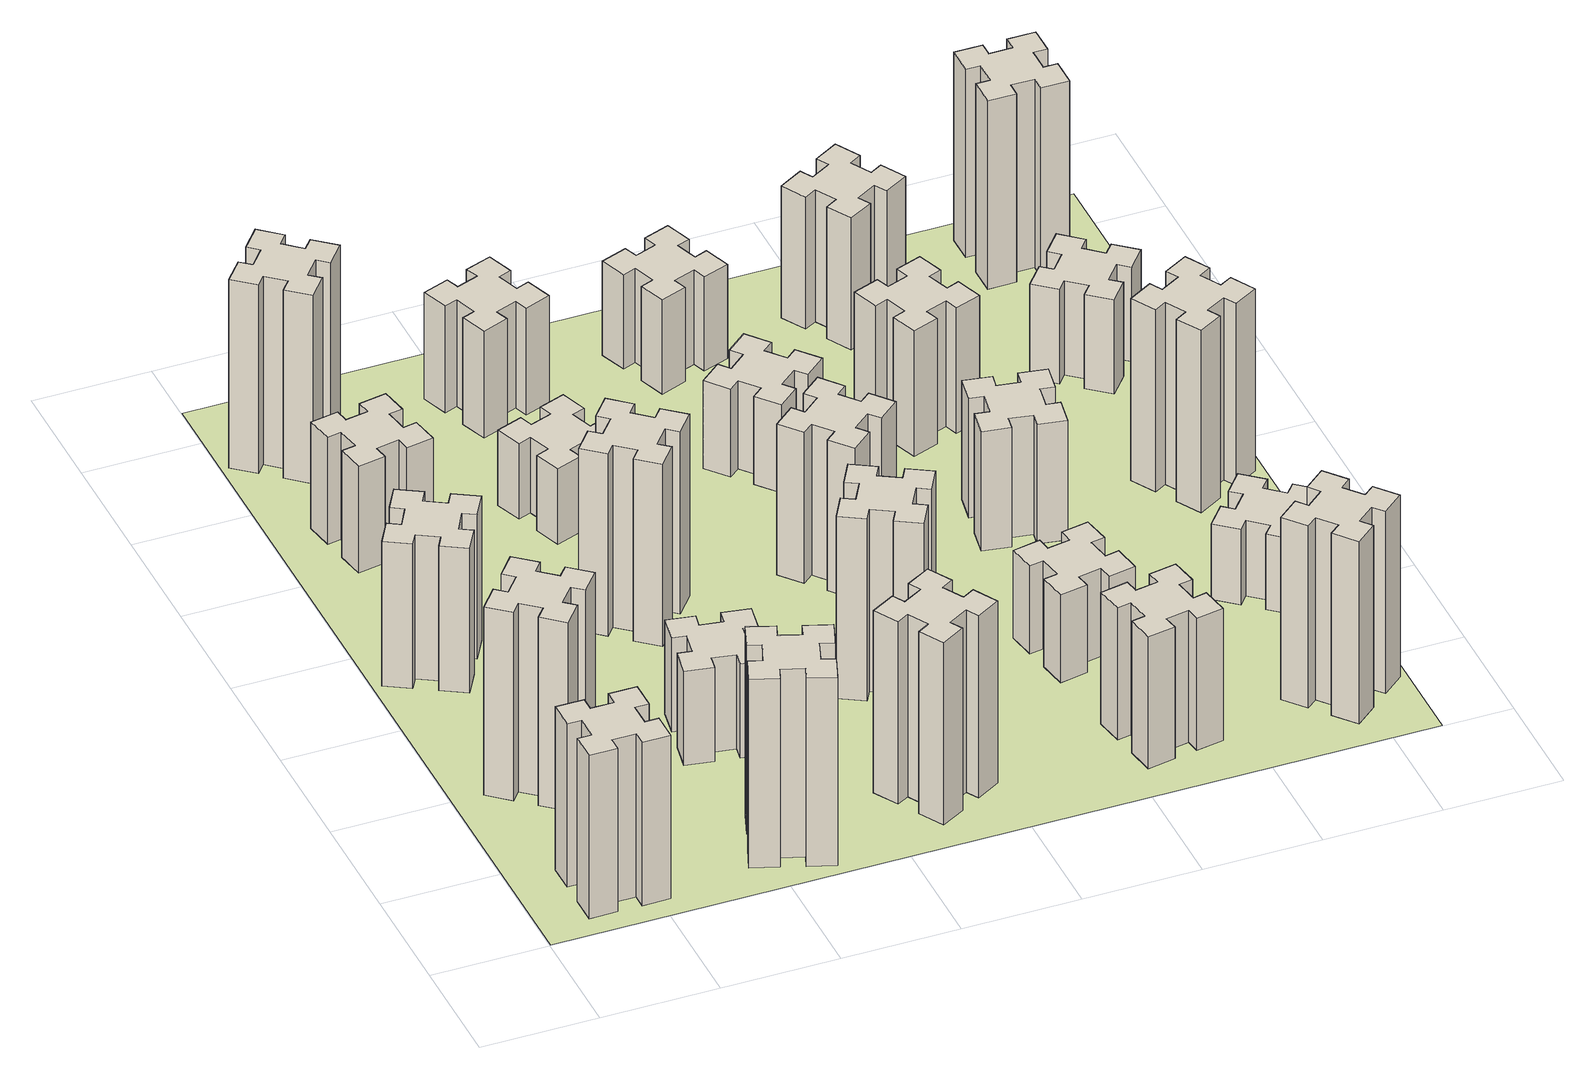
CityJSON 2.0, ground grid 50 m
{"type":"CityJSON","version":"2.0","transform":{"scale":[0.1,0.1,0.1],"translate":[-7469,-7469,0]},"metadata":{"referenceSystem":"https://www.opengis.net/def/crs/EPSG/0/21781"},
"CityObjects":{
"building1":{"type":"Building","attributes":{"class":"1000","function":"1000","usage":"1000","yearOfConstruction":2016,"roofType":"1000","measuredHeight":78,"storeysAboveGround":30,"storeysBelowGround":0},"geometry":[{"type":"Solid","lod":"1","boundaries":[[[[0,1,2,3,4,5,6,7,8,9,10,11,12,13,14,15,16,17,18,19]],[[17,16,20,21]],[[16,15,22,20]],[[15,14,23,22]],[[14,13,24,23]],[[13,12,25,24]],[[12,11,26,25]],[[11,10,27,26]],[[10,9,28,27]],[[9,8,29,28]],[[8,7,30,29]],[[7,6,31,30]],[[6,5,32,31]],[[5,4,33,32]],[[4,3,34,33]],[[3,2,35,34]],[[2,1,36,35]],[[1,0,37,36]],[[0,19,38,37]],[[19,18,39,38]],[[18,17,21,39]],[[24,25,26,27,28,29,30,31,32,33,34,35,36,37,38,39,21,20,22,23]]]]}]},
"building2":{"type":"Building","attributes":{"class":"1000","function":"1000","usage":"1000","yearOfConstruction":2016,"roofType":"1000","measuredHeight":90,"storeysAboveGround":30,"storeysBelowGround":0},"geometry":[{"type":"Solid","lod":"1","boundaries":[[[[40,41,42,43,44,45,46,47,48,49,50,51,52,53,54,55,56,57,58,59]],[[57,56,60,61]],[[56,55,62,60]],[[55,54,63,62]],[[54,53,64,63]],[[53,52,65,64]],[[52,51,66,65]],[[51,50,67,66]],[[50,49,68,67]],[[49,48,69,68]],[[48,47,70,69]],[[47,46,71,70]],[[46,45,72,71]],[[45,44,73,72]],[[44,43,74,73]],[[43,42,75,74]],[[42,41,76,75]],[[41,40,77,76]],[[40,59,78,77]],[[59,58,79,78]],[[58,57,61,79]],[[64,65,66,67,68,69,70,71,72,73,74,75,76,77,78,79,61,60,62,63]]]]}]},
"building3":{"type":"Building","attributes":{"class":"1000","function":"1000","usage":"1000","yearOfConstruction":2016,"roofType":"1000","measuredHeight":69,"storeysAboveGround":30,"storeysBelowGround":0},"geometry":[{"type":"Solid","lod":"1","boundaries":[[[[80,81,82,83,84,85,86,87,88,89,90,91,92,93,94,95,96,97,98,99]],[[97,96,100,101]],[[96,95,102,100]],[[95,94,103,102]],[[94,93,104,103]],[[93,92,105,104]],[[92,91,106,105]],[[91,90,107,106]],[[90,89,108,107]],[[89,88,109,108]],[[88,87,110,109]],[[87,86,111,110]],[[86,85,112,111]],[[85,84,113,112]],[[84,83,114,113]],[[83,82,115,114]],[[82,81,116,115]],[[81,80,117,116]],[[80,99,118,117]],[[99,98,119,118]],[[98,97,101,119]],[[104,105,106,107,108,109,110,111,112,113,114,115,116,117,118,119,101,100,102,103]]]]}]},
"building4":{"type":"Building","attributes":{"class":"1000","function":"1000","usage":"1000","yearOfConstruction":2016,"roofType":"1000","measuredHeight":51,"storeysAboveGround":30,"storeysBelowGround":0},"geometry":[{"type":"Solid","lod":"1","boundaries":[[[[120,121,122,123,124,125,126,127,128,129,130,131,132,133,134,135,136,137,138,139]],[[137,136,140,141]],[[136,135,142,140]],[[135,134,143,142]],[[134,133,144,143]],[[133,132,145,144]],[[132,131,146,145]],[[131,130,147,146]],[[130,129,148,147]],[[129,128,149,148]],[[128,127,150,149]],[[127,126,151,150]],[[126,125,152,151]],[[125,124,153,152]],[[124,123,154,153]],[[123,122,155,154]],[[122,121,156,155]],[[121,120,157,156]],[[120,139,158,157]],[[139,138,159,158]],[[138,137,141,159]],[[144,145,146,147,148,149,150,151,152,153,154,155,156,157,158,159,141,140,142,143]]]]}]},
"building5":{"type":"Building","attributes":{"class":"1000","function":"1000","usage":"1000","yearOfConstruction":2016,"roofType":"1000","measuredHeight":90,"storeysAboveGround":30,"storeysBelowGround":0},"geometry":[{"type":"Solid","lod":"1","boundaries":[[[[160,161,162,163,164,165,166,167,168,169,170,171,172,173,174,175,176,177,178,179]],[[177,176,180,181]],[[176,175,182,180]],[[175,174,183,182]],[[174,173,184,183]],[[173,172,185,184]],[[172,171,186,185]],[[171,170,187,186]],[[170,169,188,187]],[[169,168,189,188]],[[168,167,190,189]],[[167,166,191,190]],[[166,165,192,191]],[[165,164,193,192]],[[164,163,194,193]],[[163,162,195,194]],[[162,161,196,195]],[[161,160,197,196]],[[160,179,198,197]],[[179,178,199,198]],[[178,177,181,199]],[[184,185,186,187,188,189,190,191,192,193,194,195,196,197,198,199,181,180,182,183]]]]}]},
"building6":{"type":"Building","attributes":{"class":"1000","function":"1000","usage":"1000","yearOfConstruction":2016,"roofType":"1000","measuredHeight":90,"storeysAboveGround":30,"storeysBelowGround":0},"geometry":[{"type":"Solid","lod":"1","boundaries":[[[[200,201,202,203,204,205,206,207,208,209,210,211,212,213,214,215,216,217,218,219]],[[217,216,220,221]],[[216,215,222,220]],[[215,214,223,222]],[[214,213,224,223]],[[213,212,225,224]],[[212,211,226,225]],[[211,210,227,226]],[[210,209,228,227]],[[209,208,229,228]],[[208,207,230,229]],[[207,206,231,230]],[[206,205,232,231]],[[205,204,233,232]],[[204,203,234,233]],[[203,202,235,234]],[[202,201,236,235]],[[201,200,237,236]],[[200,219,238,237]],[[219,218,239,238]],[[218,217,221,239]],[[224,225,226,227,228,229,230,231,232,233,234,235,236,237,238,239,221,220,222,223]]]]}]},
"building7":{"type":"Building","attributes":{"class":"1000","function":"1000","usage":"1000","yearOfConstruction":2016,"roofType":"1000","measuredHeight":45,"storeysAboveGround":30,"storeysBelowGround":0},"geometry":[{"type":"Solid","lod":"1","boundaries":[[[[240,241,242,243,244,245,246,247,248,249,250,251,252,253,254,255,256,257,258,259]],[[257,256,260,261]],[[256,255,262,260]],[[255,254,263,262]],[[254,253,264,263]],[[253,252,265,264]],[[252,251,266,265]],[[251,250,267,266]],[[250,249,268,267]],[[249,248,269,268]],[[248,247,270,269]],[[247,246,271,270]],[[246,245,272,271]],[[245,244,273,272]],[[244,243,274,273]],[[243,242,275,274]],[[242,241,276,275]],[[241,240,277,276]],[[240,259,278,277]],[[259,258,279,278]],[[258,257,261,279]],[[264,265,266,267,268,269,270,271,272,273,274,275,276,277,278,279,261,260,262,263]]]]}]},
"building8":{"type":"Building","attributes":{"class":"1000","function":"1000","usage":"1000","yearOfConstruction":2016,"roofType":"1000","measuredHeight":87,"storeysAboveGround":30,"storeysBelowGround":0},"geometry":[{"type":"Solid","lod":"1","boundaries":[[[[280,281,282,283,284,285,286,287,288,289,290,291,292,293,294,295,296,297,298,299]],[[297,296,300,301]],[[296,295,302,300]],[[295,294,303,302]],[[294,293,304,303]],[[293,292,305,304]],[[292,291,306,305]],[[291,290,307,306]],[[290,289,308,307]],[[289,288,309,308]],[[288,287,310,309]],[[287,286,311,310]],[[286,285,312,311]],[[285,284,313,312]],[[284,283,314,313]],[[283,282,315,314]],[[282,281,316,315]],[[281,280,317,316]],[[280,299,318,317]],[[299,298,319,318]],[[298,297,301,319]],[[304,305,306,307,308,309,310,311,312,313,314,315,316,317,318,319,301,300,302,303]]]]}]},
"building9":{"type":"Building","attributes":{"class":"1000","function":"1000","usage":"1000","yearOfConstruction":2016,"roofType":"1000","measuredHeight":87,"storeysAboveGround":30,"storeysBelowGround":0},"geometry":[{"type":"Solid","lod":"1","boundaries":[[[[320,321,322,323,324,325,326,327,328,329,330,331,332,333,334,335,336,337,338,339]],[[337,336,340,341]],[[336,335,342,340]],[[335,334,343,342]],[[334,333,344,343]],[[333,332,345,344]],[[332,331,346,345]],[[331,330,347,346]],[[330,329,348,347]],[[329,328,349,348]],[[328,327,350,349]],[[327,326,351,350]],[[326,325,352,351]],[[325,324,353,352]],[[324,323,354,353]],[[323,322,355,354]],[[322,321,356,355]],[[321,320,357,356]],[[320,339,358,357]],[[339,338,359,358]],[[338,337,341,359]],[[344,345,346,347,348,349,350,351,352,353,354,355,356,357,358,359,341,340,342,343]]]]}]},
"building10":{"type":"Building","attributes":{"class":"1000","function":"1000","usage":"1000","yearOfConstruction":2016,"roofType":"1000","measuredHeight":36,"storeysAboveGround":30,"storeysBelowGround":0},"geometry":[{"type":"Solid","lod":"1","boundaries":[[[[360,361,362,363,364,365,366,367,368,369,370,371,372,373,374,375,376,377,378,379]],[[377,376,380,381]],[[376,375,382,380]],[[375,374,383,382]],[[374,373,384,383]],[[373,372,385,384]],[[372,371,386,385]],[[371,370,387,386]],[[370,369,388,387]],[[369,368,389,388]],[[368,367,390,389]],[[367,366,391,390]],[[366,365,392,391]],[[365,364,393,392]],[[364,363,394,393]],[[363,362,395,394]],[[362,361,396,395]],[[361,360,397,396]],[[360,379,398,397]],[[379,378,399,398]],[[378,377,381,399]],[[384,385,386,387,388,389,390,391,392,393,394,395,396,397,398,399,381,380,382,383]]]]}]},
"building11":{"type":"Building","attributes":{"class":"1000","function":"1000","usage":"1000","yearOfConstruction":2016,"roofType":"1000","measuredHeight":51,"storeysAboveGround":30,"storeysBelowGround":0},"geometry":[{"type":"Solid","lod":"1","boundaries":[[[[400,401,402,403,404,405,406,407,408,409,410,411,412,413,414,415,416,417,418,419]],[[417,416,420,421]],[[416,415,422,420]],[[415,414,423,422]],[[414,413,424,423]],[[413,412,425,424]],[[412,411,426,425]],[[411,410,427,426]],[[410,409,428,427]],[[409,408,429,428]],[[408,407,430,429]],[[407,406,431,430]],[[406,405,432,431]],[[405,404,433,432]],[[404,403,434,433]],[[403,402,435,434]],[[402,401,436,435]],[[401,400,437,436]],[[400,419,438,437]],[[419,418,439,438]],[[418,417,421,439]],[[424,425,426,427,428,429,430,431,432,433,434,435,436,437,438,439,421,420,422,423]]]]}]},
"building12":{"type":"Building","attributes":{"class":"1000","function":"1000","usage":"1000","yearOfConstruction":2016,"roofType":"1000","measuredHeight":87,"storeysAboveGround":30,"storeysBelowGround":0},"geometry":[{"type":"Solid","lod":"1","boundaries":[[[[440,441,442,443,444,445,446,447,448,449,450,451,452,453,454,455,456,457,458,459]],[[457,456,460,461]],[[456,455,462,460]],[[455,454,463,462]],[[454,453,464,463]],[[453,452,465,464]],[[452,451,466,465]],[[451,450,467,466]],[[450,449,468,467]],[[449,448,469,468]],[[448,447,470,469]],[[447,446,471,470]],[[446,445,472,471]],[[445,444,473,472]],[[444,443,474,473]],[[443,442,475,474]],[[442,441,476,475]],[[441,440,477,476]],[[440,459,478,477]],[[459,458,479,478]],[[458,457,461,479]],[[464,465,466,467,468,469,470,471,472,473,474,475,476,477,478,479,461,460,462,463]]]]}]},
"building13":{"type":"Building","attributes":{"class":"1000","function":"1000","usage":"1000","yearOfConstruction":2016,"roofType":"1000","measuredHeight":72,"storeysAboveGround":30,"storeysBelowGround":0},"geometry":[{"type":"Solid","lod":"1","boundaries":[[[[480,481,482,483,484,485,486,487,488,489,490,491,492,493,494,495,496,497,498,499]],[[497,496,500,501]],[[496,495,502,500]],[[495,494,503,502]],[[494,493,504,503]],[[493,492,505,504]],[[492,491,506,505]],[[491,490,507,506]],[[490,489,508,507]],[[489,488,509,508]],[[488,487,510,509]],[[487,486,511,510]],[[486,485,512,511]],[[485,484,513,512]],[[484,483,514,513]],[[483,482,515,514]],[[482,481,516,515]],[[481,480,517,516]],[[480,499,518,517]],[[499,498,519,518]],[[498,497,501,519]],[[504,505,506,507,508,509,510,511,512,513,514,515,516,517,518,519,501,500,502,503]]]]}]},
"building14":{"type":"Building","attributes":{"class":"1000","function":"1000","usage":"1000","yearOfConstruction":2016,"roofType":"1000","measuredHeight":42,"storeysAboveGround":30,"storeysBelowGround":0},"geometry":[{"type":"Solid","lod":"1","boundaries":[[[[520,521,522,523,524,525,526,527,528,529,530,531,532,533,534,535,536,537,538,539]],[[537,536,540,541]],[[536,535,542,540]],[[535,534,543,542]],[[534,533,544,543]],[[533,532,545,544]],[[532,531,546,545]],[[531,530,547,546]],[[530,529,548,547]],[[529,528,549,548]],[[528,527,550,549]],[[527,526,551,550]],[[526,525,552,551]],[[525,524,553,552]],[[524,523,554,553]],[[523,522,555,554]],[[522,521,556,555]],[[521,520,557,556]],[[520,539,558,557]],[[539,538,559,558]],[[538,537,541,559]],[[544,545,546,547,548,549,550,551,552,553,554,555,556,557,558,559,541,540,542,543]]]]}]},
"building15":{"type":"Building","attributes":{"class":"1000","function":"1000","usage":"1000","yearOfConstruction":2016,"roofType":"1000","measuredHeight":63,"storeysAboveGround":30,"storeysBelowGround":0},"geometry":[{"type":"Solid","lod":"1","boundaries":[[[[560,561,562,563,564,565,566,567,568,569,570,571,572,573,574,575,576,577,578,579]],[[577,576,580,581]],[[576,575,582,580]],[[575,574,583,582]],[[574,573,584,583]],[[573,572,585,584]],[[572,571,586,585]],[[571,570,587,586]],[[570,569,588,587]],[[569,568,589,588]],[[568,567,590,589]],[[567,566,591,590]],[[566,565,592,591]],[[565,564,593,592]],[[564,563,594,593]],[[563,562,595,594]],[[562,561,596,595]],[[561,560,597,596]],[[560,579,598,597]],[[579,578,599,598]],[[578,577,581,599]],[[584,585,586,587,588,589,590,591,592,593,594,595,596,597,598,599,581,580,582,583]]]]}]},
"building16":{"type":"Building","attributes":{"class":"1000","function":"1000","usage":"1000","yearOfConstruction":2016,"roofType":"1000","measuredHeight":45,"storeysAboveGround":30,"storeysBelowGround":0},"geometry":[{"type":"Solid","lod":"1","boundaries":[[[[600,601,602,603,604,605,606,607,608,609,610,611,612,613,614,615,616,617,618,619]],[[617,616,620,621]],[[616,615,622,620]],[[615,614,623,622]],[[614,613,624,623]],[[613,612,625,624]],[[612,611,626,625]],[[611,610,627,626]],[[610,609,628,627]],[[609,608,629,628]],[[608,607,630,629]],[[607,606,631,630]],[[606,605,632,631]],[[605,604,633,632]],[[604,603,634,633]],[[603,602,635,634]],[[602,601,636,635]],[[601,600,637,636]],[[600,619,638,637]],[[619,618,639,638]],[[618,617,621,639]],[[624,625,626,627,628,629,630,631,632,633,634,635,636,637,638,639,621,620,622,623]]]]}]},
"building17":{"type":"Building","attributes":{"class":"1000","function":"1000","usage":"1000","yearOfConstruction":2016,"roofType":"1000","measuredHeight":42,"storeysAboveGround":30,"storeysBelowGround":0},"geometry":[{"type":"Solid","lod":"1","boundaries":[[[[640,641,642,643,644,645,646,647,648,649,650,651,652,653,654,655,656,657,658,659]],[[657,656,660,661]],[[656,655,662,660]],[[655,654,663,662]],[[654,653,664,663]],[[653,652,665,664]],[[652,651,666,665]],[[651,650,667,666]],[[650,649,668,667]],[[649,648,669,668]],[[648,647,670,669]],[[647,646,671,670]],[[646,645,672,671]],[[645,644,673,672]],[[644,643,674,673]],[[643,642,675,674]],[[642,641,676,675]],[[641,640,677,676]],[[640,659,678,677]],[[659,658,679,678]],[[658,657,661,679]],[[664,665,666,667,668,669,670,671,672,673,674,675,676,677,678,679,661,660,662,663]]]]}]},
"building18":{"type":"Building","attributes":{"class":"1000","function":"1000","usage":"1000","yearOfConstruction":2016,"roofType":"1000","measuredHeight":57,"storeysAboveGround":30,"storeysBelowGround":0},"geometry":[{"type":"Solid","lod":"1","boundaries":[[[[680,681,682,683,684,685,686,687,688,689,690,691,692,693,694,695,696,697,698,699]],[[697,696,700,701]],[[696,695,702,700]],[[695,694,703,702]],[[694,693,704,703]],[[693,692,705,704]],[[692,691,706,705]],[[691,690,707,706]],[[690,689,708,707]],[[689,688,709,708]],[[688,687,710,709]],[[687,686,711,710]],[[686,685,712,711]],[[685,684,713,712]],[[684,683,714,713]],[[683,682,715,714]],[[682,681,716,715]],[[681,680,717,716]],[[680,699,718,717]],[[699,698,719,718]],[[698,697,701,719]],[[704,705,706,707,708,709,710,711,712,713,714,715,716,717,718,719,701,700,702,703]]]]}]},
"building19":{"type":"Building","attributes":{"class":"1000","function":"1000","usage":"1000","yearOfConstruction":2016,"roofType":"1000","measuredHeight":60,"storeysAboveGround":30,"storeysBelowGround":0},"geometry":[{"type":"Solid","lod":"1","boundaries":[[[[720,721,722,723,724,725,726,727,728,729,730,731,732,733,734,735,736,737,738,739]],[[737,736,740,741]],[[736,735,742,740]],[[735,734,743,742]],[[734,733,744,743]],[[733,732,745,744]],[[732,731,746,745]],[[731,730,747,746]],[[730,729,748,747]],[[729,728,749,748]],[[728,727,750,749]],[[727,726,751,750]],[[726,725,752,751]],[[725,724,753,752]],[[724,723,754,753]],[[723,722,755,754]],[[722,721,756,755]],[[721,720,757,756]],[[720,739,758,757]],[[739,738,759,758]],[[738,737,741,759]],[[744,745,746,747,748,749,750,751,752,753,754,755,756,757,758,759,741,740,742,743]]]]}]},
"building20":{"type":"Building","attributes":{"class":"1000","function":"1000","usage":"1000","yearOfConstruction":2016,"roofType":"1000","measuredHeight":87,"storeysAboveGround":30,"storeysBelowGround":0},"geometry":[{"type":"Solid","lod":"1","boundaries":[[[[760,761,762,763,764,765,766,767,768,769,770,771,772,773,774,775,776,777,778,779]],[[777,776,780,781]],[[776,775,782,780]],[[775,774,783,782]],[[774,773,784,783]],[[773,772,785,784]],[[772,771,786,785]],[[771,770,787,786]],[[770,769,788,787]],[[769,768,789,788]],[[768,767,790,789]],[[767,766,791,790]],[[766,765,792,791]],[[765,764,793,792]],[[764,763,794,793]],[[763,762,795,794]],[[762,761,796,795]],[[761,760,797,796]],[[760,779,798,797]],[[779,778,799,798]],[[778,777,781,799]],[[784,785,786,787,788,789,790,791,792,793,794,795,796,797,798,799,781,780,782,783]]]]}]},
"building21":{"type":"Building","attributes":{"class":"1000","function":"1000","usage":"1000","yearOfConstruction":2016,"roofType":"1000","measuredHeight":63,"storeysAboveGround":30,"storeysBelowGround":0},"geometry":[{"type":"Solid","lod":"1","boundaries":[[[[800,801,802,803,804,805,806,807,808,809,810,811,812,813,814,815,816,817,818,819]],[[817,816,820,821]],[[816,815,822,820]],[[815,814,823,822]],[[814,813,824,823]],[[813,812,825,824]],[[812,811,826,825]],[[811,810,827,826]],[[810,809,828,827]],[[809,808,829,828]],[[808,807,830,829]],[[807,806,831,830]],[[806,805,832,831]],[[805,804,833,832]],[[804,803,834,833]],[[803,802,835,834]],[[802,801,836,835]],[[801,800,837,836]],[[800,819,838,837]],[[819,818,839,838]],[[818,817,821,839]],[[824,825,826,827,828,829,830,831,832,833,834,835,836,837,838,839,821,820,822,823]]]]}]},
"building22":{"type":"Building","attributes":{"class":"1000","function":"1000","usage":"1000","yearOfConstruction":2016,"roofType":"1000","measuredHeight":36,"storeysAboveGround":30,"storeysBelowGround":0},"geometry":[{"type":"Solid","lod":"1","boundaries":[[[[840,841,842,843,844,845,846,847,848,849,850,851,852,853,854,855,856,857,858,859]],[[857,856,860,861]],[[856,855,862,860]],[[855,854,863,862]],[[854,853,864,863]],[[853,852,865,864]],[[852,851,866,865]],[[851,850,867,866]],[[850,849,868,867]],[[849,848,869,868]],[[848,847,870,869]],[[847,846,871,870]],[[846,845,872,871]],[[845,844,873,872]],[[844,843,874,873]],[[843,842,875,874]],[[842,841,876,875]],[[841,840,877,876]],[[840,859,878,877]],[[859,858,879,878]],[[858,857,861,879]],[[864,865,866,867,868,869,870,871,872,873,874,875,876,877,878,879,861,860,862,863]]]]}]},
"building23":{"type":"Building","attributes":{"class":"1000","function":"1000","usage":"1000","yearOfConstruction":2016,"roofType":"1000","measuredHeight":87,"storeysAboveGround":30,"storeysBelowGround":0},"geometry":[{"type":"Solid","lod":"1","boundaries":[[[[880,881,882,883,884,885,886,887,888,889,890,891,892,893,894,895,896,897,898,899]],[[897,896,900,901]],[[896,895,902,900]],[[895,894,903,902]],[[894,893,904,903]],[[893,892,905,904]],[[892,891,906,905]],[[891,890,907,906]],[[890,889,908,907]],[[889,888,909,908]],[[888,887,910,909]],[[887,886,911,910]],[[886,885,912,911]],[[885,884,913,912]],[[884,883,914,913]],[[883,882,915,914]],[[882,881,916,915]],[[881,880,917,916]],[[880,899,918,917]],[[899,898,919,918]],[[898,897,901,919]],[[904,905,906,907,908,909,910,911,912,913,914,915,916,917,918,919,901,900,902,903]]]]}]},
"building24":{"type":"Building","attributes":{"class":"1000","function":"1000","usage":"1000","yearOfConstruction":2016,"roofType":"1000","measuredHeight":45,"storeysAboveGround":30,"storeysBelowGround":0},"geometry":[{"type":"Solid","lod":"1","boundaries":[[[[920,921,922,923,924,925,926,927,928,929,930,931,932,933,934,935,936,937,938,939]],[[937,936,940,941]],[[936,935,942,940]],[[935,934,943,942]],[[934,933,944,943]],[[933,932,945,944]],[[932,931,946,945]],[[931,930,947,946]],[[930,929,948,947]],[[929,928,949,948]],[[928,927,950,949]],[[927,926,951,950]],[[926,925,952,951]],[[925,924,953,952]],[[924,923,954,953]],[[923,922,955,954]],[[922,921,956,955]],[[921,920,957,956]],[[920,939,958,957]],[[939,938,959,958]],[[938,937,941,959]],[[944,945,946,947,948,949,950,951,952,953,954,955,956,957,958,959,941,940,942,943]]]]}]},
"building25":{"type":"Building","attributes":{"class":"1000","function":"1000","usage":"1000","yearOfConstruction":2016,"roofType":"1000","measuredHeight":90,"storeysAboveGround":30,"storeysBelowGround":0},"geometry":[{"type":"Solid","lod":"1","boundaries":[[[[960,961,962,963,964,965,966,967,968,969,970,971,972,973,974,975,976,977,978,979]],[[977,976,980,981]],[[976,975,982,980]],[[975,974,983,982]],[[974,973,984,983]],[[973,972,985,984]],[[972,971,986,985]],[[971,970,987,986]],[[970,969,988,987]],[[969,968,989,988]],[[968,967,990,989]],[[967,966,991,990]],[[966,965,992,991]],[[965,964,993,992]],[[964,963,994,993]],[[963,962,995,994]],[[962,961,996,995]],[[961,960,997,996]],[[960,979,998,997]],[[979,978,999,998]],[[978,977,981,999]],[[984,985,986,987,988,989,990,991,992,993,994,995,996,997,998,999,981,980,982,983]]]]}]},
"landuse1":{"type":"LandUse","attributes":{"name":"plot1","function":"1010"},"geometry":[{"type":"MultiSurface","lod":"1","boundaries":[[[1000,1001,1002,1003]]]}]}
},
"vertices":[
[265,325,0],[265,225,0],[205,225,0],[205,105,0],[325,105,0],[325,165,0],[425,165,0],[425,105,0],[545,105,0],[545,225,0],[485,225,0],[485,325,0],[545,325,0],[545,445,0],[425,445,0],[425,385,0],[325,385,0],[325,445,0],[205,445,0],[205,325,0],[325,385,780],[325,445,780],[425,385,780],[425,445,780],[545,445,780],[545,325,780],[485,325,780],[485,225,780],[545,225,780],[545,105,780],[425,105,780],[425,165,780],[325,165,780],[325,105,780],[205,105,780],[205,225,780],[265,225,780],[265,325,780],[205,325,780],[205,445,780],
[484,1067,0],[408,1132,0],[446,1178,0],[354,1255,0],[277,1163,0],[323,1124,0],[259,1048,0],[213,1086,0],[136,994,0],[228,917,0],[266,963,0],[343,899,0],[304,853,0],[396,776,0],[473,868,0],[427,906,0],[492,983,0],[538,944,0],[615,1036,0],[523,1113,0],[492,983,900],[538,944,900],[427,906,900],[473,868,900],[396,776,900],[304,853,900],[343,899,900],[266,963,900],[228,917,900],[136,994,900],[213,1086,900],[259,1048,900],[323,1124,900],[277,1163,900],[354,1255,900],[446,1178,900],[408,1132,900],[484,1067,900],[523,1113,900],[615,1036,900],
[374,1926,0],[287,1976,0],[317,2028,0],[213,2088,0],[153,1984,0],[205,1954,0],[155,1867,0],[103,1897,0],[43,1793,0],[147,1733,0],[177,1785,0],[264,1735,0],[234,1683,0],[338,1623,0],[398,1727,0],[346,1757,0],[396,1844,0],[448,1814,0],[508,1918,0],[404,1978,0],[396,1844,690],[448,1814,690],[346,1757,690],[398,1727,690],[338,1623,690],[234,1683,690],[264,1735,690],[177,1785,690],[147,1733,690],[43,1793,690],[103,1897,690],[155,1867,690],[205,1954,690],[153,1984,690],[213,2088,690],[317,2028,690],[287,1976,690],[374,1926,690],[404,1978,690],[508,1918,690],
[405,2812,0],[307,2795,0],[297,2854,0],[178,2833,0],[199,2715,0],[258,2725,0],[276,2627,0],[217,2617,0],[237,2498,0],[356,2519,0],[345,2578,0],[444,2596,0],[454,2537,0],[572,2557,0],[551,2676,0],[492,2665,0],[475,2764,0],[534,2774,0],[513,2892,0],[395,2871,0],[475,2764,510],[534,2774,510],[492,2665,510],[551,2676,510],[572,2557,510],[454,2537,510],[444,2596,510],[345,2578,510],[356,2519,510],[237,2498,510],[217,2617,510],[276,2627,510],[258,2725,510],[199,2715,510],[178,2833,510],[297,2854,510],[307,2795,510],[405,2812,510],[395,2871,510],[513,2892,510],
[1029,360,0],[995,266,0],[939,287,0],[897,174,0],[1010,133,0],[1031,189,0],[1125,155,0],[1104,99,0],[1217,57,0],[1258,170,0],[1202,191,0],[1236,285,0],[1292,264,0],[1333,377,0],[1220,418,0],[1200,362,0],[1106,396,0],[1127,452,0],[1014,493,0],[973,380,0],[1106,396,900],[1127,452,900],[1200,362,900],[1220,418,900],[1333,377,900],[1292,264,900],[1236,285,900],[1202,191,900],[1258,170,900],[1217,57,900],[1104,99,900],[1125,155,900],[1031,189,900],[1010,133,900],[897,174,900],[939,287,900],[995,266,900],[1029,360,900],[973,380,900],[1014,493,900],
[384,3387,0],[308,3452,0],[346,3498,0],[254,3575,0],[177,3483,0],[223,3444,0],[159,3368,0],[113,3406,0],[36,3314,0],[128,3237,0],[166,3283,0],[243,3219,0],[204,3173,0],[296,3096,0],[373,3188,0],[327,3226,0],[392,3303,0],[438,3264,0],[515,3356,0],[423,3433,0],[392,3303,900],[438,3264,900],[327,3226,900],[373,3188,900],[296,3096,900],[204,3173,900],[243,3219,900],[166,3283,900],[128,3237,900],[36,3314,900],[113,3406,900],[159,3368,900],[223,3444,900],[177,3483,900],[254,3575,900],[346,3498,900],[308,3452,900],[384,3387,900],[423,3433,900],[515,3356,900],
[1047,916,0],[1145,898,0],[1135,839,0],[1253,818,0],[1274,937,0],[1215,947,0],[1232,1045,0],[1291,1035,0],[1312,1153,0],[1194,1174,0],[1184,1115,0],[1085,1132,0],[1096,1191,0],[977,1212,0],[957,1094,0],[1016,1084,0],[998,985,0],[939,996,0],[918,877,0],[1037,857,0],[998,985,450],[939,996,450],[1016,1084,450],[957,1094,450],[977,1212,450],[1096,1191,450],[1085,1132,450],[1184,1115,450],[1194,1174,450],[1312,1153,450],[1291,1035,450],[1232,1045,450],[1215,947,450],[1274,937,450],[1253,818,450],[1135,839,450],[1145,898,450],[1047,916,450],[1037,857,450],[918,877,450],
[1006,1803,0],[1083,1739,0],[1044,1693,0],[1136,1616,0],[1213,1708,0],[1167,1746,0],[1232,1823,0],[1278,1784,0],[1355,1876,0],[1263,1953,0],[1224,1907,0],[1148,1972,0],[1186,2018,0],[1094,2095,0],[1017,2003,0],[1063,1964,0],[999,1888,0],[953,1926,0],[876,1834,0],[968,1757,0],[999,1888,870],[953,1926,870],[1063,1964,870],[1017,2003,870],[1094,2095,870],[1186,2018,870],[1148,1972,870],[1224,1907,870],[1263,1953,870],[1355,1876,870],[1278,1784,870],[1232,1823,870],[1167,1746,870],[1213,1708,870],[1136,1616,870],[1044,1693,870],[1083,1739,870],[1006,1803,870],[968,1757,870],[876,1834,870],
[1744,496,0],[1657,446,0],[1627,498,0],[1523,438,0],[1583,334,0],[1635,364,0],[1685,277,0],[1633,247,0],[1693,143,0],[1797,203,0],[1767,255,0],[1854,305,0],[1884,253,0],[1988,313,0],[1928,417,0],[1876,387,0],[1826,474,0],[1878,504,0],[1818,608,0],[1714,548,0],[1826,474,870],[1878,504,870],[1876,387,870],[1928,417,870],[1988,313,870],[1884,253,870],[1854,305,870],[1767,255,870],[1797,203,870],[1693,143,870],[1633,247,870],[1685,277,870],[1635,364,870],[1583,334,870],[1523,438,870],[1627,498,870],[1657,446,870],[1744,496,870],[1714,548,870],[1818,608,870],
[1106,2475,0],[1200,2509,0],[1220,2453,0],[1333,2494,0],[1292,2607,0],[1236,2586,0],[1202,2680,0],[1258,2700,0],[1217,2813,0],[1104,2772,0],[1125,2716,0],[1031,2682,0],[1010,2738,0],[897,2697,0],[939,2584,0],[995,2605,0],[1029,2511,0],[973,2490,0],[1014,2377,0],[1127,2419,0],[1029,2511,360],[973,2490,360],[995,2605,360],[939,2584,360],[897,2697,360],[1010,2738,360],[1031,2682,360],[1125,2716,360],[1104,2772,360],[1217,2813,360],[1258,2700,360],[1202,2680,360],[1236,2586,360],[1292,2607,360],[1333,2494,360],[1220,2453,360],[1200,2509,360],[1106,2475,360],[1127,2419,360],[1014,2377,360],
[1125,3456,0],[1031,3422,0],[1010,3478,0],[897,3437,0],[939,3324,0],[995,3345,0],[1029,3251,0],[973,3230,0],[1014,3117,0],[1127,3159,0],[1106,3215,0],[1200,3249,0],[1220,3193,0],[1333,3234,0],[1292,3347,0],[1236,3326,0],[1202,3420,0],[1258,3440,0],[1217,3553,0],[1104,3512,0],[1202,3420,510],[1258,3440,510],[1236,3326,510],[1292,3347,510],[1333,3234,510],[1220,3193,510],[1200,3249,510],[1106,3215,510],[1127,3159,510],[1014,3117,510],[973,3230,510],[1029,3251,510],[995,3345,510],[939,3324,510],[897,3437,510],[1010,3478,510],[1031,3422,510],[1125,3456,510],[1104,3512,510],[1217,3553,510],
[1926,1017,0],[1976,1104,0],[2028,1074,0],[2088,1178,0],[1984,1238,0],[1954,1186,0],[1867,1236,0],[1897,1288,0],[1793,1348,0],[1733,1244,0],[1785,1214,0],[1735,1127,0],[1683,1157,0],[1623,1053,0],[1727,993,0],[1757,1045,0],[1844,995,0],[1814,943,0],[1918,883,0],[1978,987,0],[1844,995,870],[1814,943,870],[1757,1045,870],[1727,993,870],[1623,1053,870],[1683,1157,870],[1735,1127,870],[1785,1214,870],[1733,1244,870],[1793,1348,870],[1897,1288,870],[1867,1236,870],[1954,1186,870],[1984,1238,870],[2088,1178,870],[2028,1074,870],[1976,1104,870],[1926,1017,870],[1978,987,870],[1918,883,870],
[2072,1888,0],[2007,1964,0],[2053,2003,0],[1976,2095,0],[1884,2018,0],[1923,1972,0],[1846,1907,0],[1808,1953,0],[1716,1876,0],[1793,1784,0],[1839,1823,0],[1903,1746,0],[1857,1708,0],[1934,1616,0],[2026,1693,0],[1988,1739,0],[2064,1803,0],[2103,1757,0],[2195,1834,0],[2118,1926,0],[2064,1803,720],[2103,1757,720],[1988,1739,720],[2026,1693,720],[1934,1616,720],[1857,1708,720],[1903,1746,720],[1839,1823,720],[1793,1784,720],[1716,1876,720],[1808,1953,720],[1846,1907,720],[1923,1972,720],[1884,2018,720],[1976,2095,720],[2053,2003,720],[2007,1964,720],[2072,1888,720],[2118,1926,720],[2195,1834,720],
[1988,2479,0],[2064,2543,0],[2103,2497,0],[2195,2574,0],[2118,2666,0],[2072,2628,0],[2007,2704,0],[2053,2743,0],[1976,2835,0],[1884,2758,0],[1923,2712,0],[1846,2647,0],[1808,2693,0],[1716,2616,0],[1793,2524,0],[1839,2563,0],[1903,2486,0],[1857,2448,0],[1934,2356,0],[2026,2433,0],[1903,2486,420],[1857,2448,420],[1839,2563,420],[1793,2524,420],[1716,2616,420],[1808,2693,420],[1846,2647,420],[1923,2712,420],[1884,2758,420],[1976,2835,420],[2053,2743,420],[2007,2704,420],[2072,2628,420],[2118,2666,420],[2195,2574,420],[2103,2497,420],[2064,2543,420],[1988,2479,420],[2026,2433,420],[1934,2356,420],
[2665,258,0],[2764,276,0],[2774,217,0],[2892,237,0],[2871,356,0],[2812,345,0],[2795,444,0],[2854,454,0],[2833,572,0],[2715,551,0],[2725,492,0],[2627,475,0],[2617,534,0],[2498,513,0],[2519,395,0],[2578,405,0],[2596,307,0],[2537,297,0],[2557,178,0],[2676,199,0],[2596,307,630],[2537,297,630],[2578,405,630],[2519,395,630],[2498,513,630],[2617,534,630],[2627,475,630],[2725,492,630],[2715,551,630],[2833,572,630],[2854,454,630],[2795,444,630],[2812,345,630],[2871,356,630],[2892,237,630],[2774,217,630],[2764,276,630],[2665,258,630],[2676,199,630],[2557,178,630],
[1865,3456,0],[1771,3422,0],[1750,3478,0],[1637,3437,0],[1679,3324,0],[1735,3345,0],[1769,3251,0],[1713,3230,0],[1754,3117,0],[1867,3159,0],[1846,3215,0],[1940,3249,0],[1960,3193,0],[2073,3234,0],[2032,3347,0],[1976,3326,0],[1942,3420,0],[1998,3440,0],[1957,3553,0],[1844,3512,0],[1942,3420,450],[1998,3440,450],[1976,3326,450],[2032,3347,450],[2073,3234,450],[1960,3193,450],[1940,3249,450],[1846,3215,450],[1867,3159,450],[1754,3117,450],[1713,3230,450],[1769,3251,450],[1735,3345,450],[1679,3324,450],[1637,3437,450],[1750,3478,450],[1771,3422,450],[1865,3456,450],[1844,3512,450],[1957,3553,450],
[2625,1132,0],[2527,1115,0],[2517,1174,0],[2398,1153,0],[2419,1035,0],[2478,1045,0],[2496,947,0],[2437,937,0],[2457,818,0],[2576,839,0],[2565,898,0],[2664,916,0],[2674,857,0],[2792,877,0],[2771,996,0],[2712,985,0],[2695,1084,0],[2754,1094,0],[2733,1212,0],[2615,1191,0],[2695,1084,420],[2754,1094,420],[2712,985,420],[2771,996,420],[2792,877,420],[2674,857,420],[2664,916,420],[2565,898,420],[2576,839,420],[2457,818,420],[2437,937,420],[2496,947,420],[2478,1045,420],[2419,1035,420],[2398,1153,420],[2517,1174,420],[2527,1115,420],[2625,1132,420],[2615,1191,420],[2733,1212,420],
[2627,1756,0],[2725,1738,0],[2715,1679,0],[2833,1658,0],[2854,1777,0],[2795,1787,0],[2812,1885,0],[2871,1875,0],[2892,1993,0],[2774,2014,0],[2764,1955,0],[2665,1972,0],[2676,2031,0],[2557,2052,0],[2537,1934,0],[2596,1924,0],[2578,1825,0],[2519,1836,0],[2498,1717,0],[2617,1697,0],[2578,1825,570],[2519,1836,570],[2596,1924,570],[2537,1934,570],[2557,2052,570],[2676,2031,570],[2665,1972,570],[2764,1955,570],[2774,2014,570],[2892,1993,570],[2871,1875,570],[2812,1885,570],[2795,1787,570],[2854,1777,570],[2833,1658,570],[2715,1679,570],[2725,1738,570],[2627,1756,570],[2617,1697,570],[2498,1717,570],
[2586,2475,0],[2680,2509,0],[2700,2453,0],[2813,2494,0],[2772,2607,0],[2716,2586,0],[2682,2680,0],[2738,2700,0],[2697,2813,0],[2584,2772,0],[2605,2716,0],[2511,2682,0],[2490,2738,0],[2377,2697,0],[2419,2584,0],[2475,2605,0],[2509,2511,0],[2453,2490,0],[2494,2377,0],[2607,2419,0],[2509,2511,600],[2453,2490,600],[2475,2605,600],[2419,2584,600],[2377,2697,600],[2490,2738,600],[2511,2682,600],[2605,2716,600],[2584,2772,600],[2697,2813,600],[2738,2700,600],[2682,2680,600],[2716,2586,600],[2772,2607,600],[2813,2494,600],[2700,2453,600],[2680,2509,600],[2586,2475,600],[2607,2419,600],[2494,2377,600],
[3468,259,0],[3544,323,0],[3583,277,0],[3675,354,0],[3598,446,0],[3552,408,0],[3487,484,0],[3533,523,0],[3456,615,0],[3364,538,0],[3403,492,0],[3326,427,0],[3288,473,0],[3196,396,0],[3273,304,0],[3319,343,0],[3383,266,0],[3337,228,0],[3414,136,0],[3506,213,0],[3383,266,870],[3337,228,870],[3319,343,870],[3273,304,870],[3196,396,870],[3288,473,870],[3326,427,870],[3403,492,870],[3364,538,870],[3456,615,870],[3533,523,870],[3487,484,870],[3552,408,870],[3598,446,870],[3675,354,870],[3583,277,870],[3544,323,870],[3468,259,870],[3506,213,870],[3414,136,870],
[2716,3347,0],[2666,3434,0],[2718,3464,0],[2658,3568,0],[2554,3508,0],[2584,3456,0],[2497,3406,0],[2467,3458,0],[2363,3398,0],[2423,3294,0],[2475,3324,0],[2525,3237,0],[2473,3207,0],[2533,3103,0],[2637,3163,0],[2607,3215,0],[2694,3265,0],[2724,3213,0],[2828,3273,0],[2768,3377,0],[2694,3265,630],[2724,3213,630],[2607,3215,630],[2637,3163,630],[2533,3103,630],[2473,3207,630],[2525,3237,630],[2475,3324,630],[2423,3294,630],[2363,3398,630],[2467,3458,630],[2497,3406,630],[2584,3456,630],[2554,3508,630],[2658,3568,630],[2718,3464,630],[2666,3434,630],[2716,3347,630],[2768,3377,630],[2828,3273,630],
[3487,1006,0],[3552,1083,0],[3598,1044,0],[3675,1136,0],[3583,1213,0],[3544,1167,0],[3468,1232,0],[3506,1278,0],[3414,1355,0],[3337,1263,0],[3383,1224,0],[3319,1148,0],[3273,1186,0],[3196,1094,0],[3288,1017,0],[3326,1063,0],[3403,999,0],[3364,953,0],[3456,876,0],[3533,968,0],[3403,999,360],[3364,953,360],[3326,1063,360],[3288,1017,360],[3196,1094,360],[3273,1186,360],[3319,1148,360],[3383,1224,360],[3337,1263,360],[3414,1355,360],[3506,1278,360],[3468,1232,360],[3544,1167,360],[3583,1213,360],[3675,1136,360],[3598,1044,360],[3552,1083,360],[3487,1006,360],[3533,968,360],[3456,876,360],
[3556,1867,0],[3506,1954,0],[3558,1984,0],[3498,2088,0],[3394,2028,0],[3424,1976,0],[3337,1926,0],[3307,1978,0],[3203,1918,0],[3263,1814,0],[3315,1844,0],[3365,1757,0],[3313,1727,0],[3373,1623,0],[3477,1683,0],[3447,1735,0],[3534,1785,0],[3564,1733,0],[3668,1793,0],[3608,1897,0],[3534,1785,870],[3564,1733,870],[3447,1735,870],[3477,1683,870],[3373,1623,870],[3313,1727,870],[3365,1757,870],[3315,1844,870],[3263,1814,870],[3203,1918,870],[3307,1978,870],[3337,1926,870],[3424,1976,870],[3394,2028,870],[3498,2088,870],[3558,1984,870],[3506,1954,870],[3556,1867,870],[3608,1897,870],[3668,1793,870],
[3444,2747,0],[3368,2812,0],[3406,2858,0],[3314,2935,0],[3237,2843,0],[3283,2804,0],[3219,2728,0],[3173,2766,0],[3096,2674,0],[3188,2597,0],[3226,2643,0],[3303,2579,0],[3264,2533,0],[3356,2456,0],[3433,2548,0],[3387,2586,0],[3452,2663,0],[3498,2624,0],[3575,2716,0],[3483,2793,0],[3452,2663,450],[3498,2624,450],[3387,2586,450],[3433,2548,450],[3356,2456,450],[3264,2533,450],[3303,2579,450],[3226,2643,450],[3188,2597,450],[3096,2674,450],[3173,2766,450],[3219,2728,450],[3283,2804,450],[3237,2843,450],[3314,2935,450],[3406,2858,450],[3368,2812,450],[3444,2747,450],[3483,2793,450],[3575,2716,450],
[3285,3325,0],[3385,3325,0],[3385,3265,0],[3505,3265,0],[3505,3385,0],[3445,3385,0],[3445,3485,0],[3505,3485,0],[3505,3605,0],[3385,3605,0],[3385,3545,0],[3285,3545,0],[3285,3605,0],[3165,3605,0],[3165,3485,0],[3225,3485,0],[3225,3385,0],[3165,3385,0],[3165,3265,0],[3285,3265,0],[3225,3385,900],[3165,3385,900],[3225,3485,900],[3165,3485,900],[3165,3605,900],[3285,3605,900],[3285,3545,900],[3385,3545,900],[3385,3605,900],[3505,3605,900],[3505,3485,900],[3445,3485,900],[3445,3385,900],[3505,3385,900],[3505,3265,900],[3385,3265,900],[3385,3325,900],[3285,3325,900],[3285,3265,900],[3165,3265,900],
[5,3705,0],[3705,3705,0],[3705,5,0],[5,5,0]
]}
